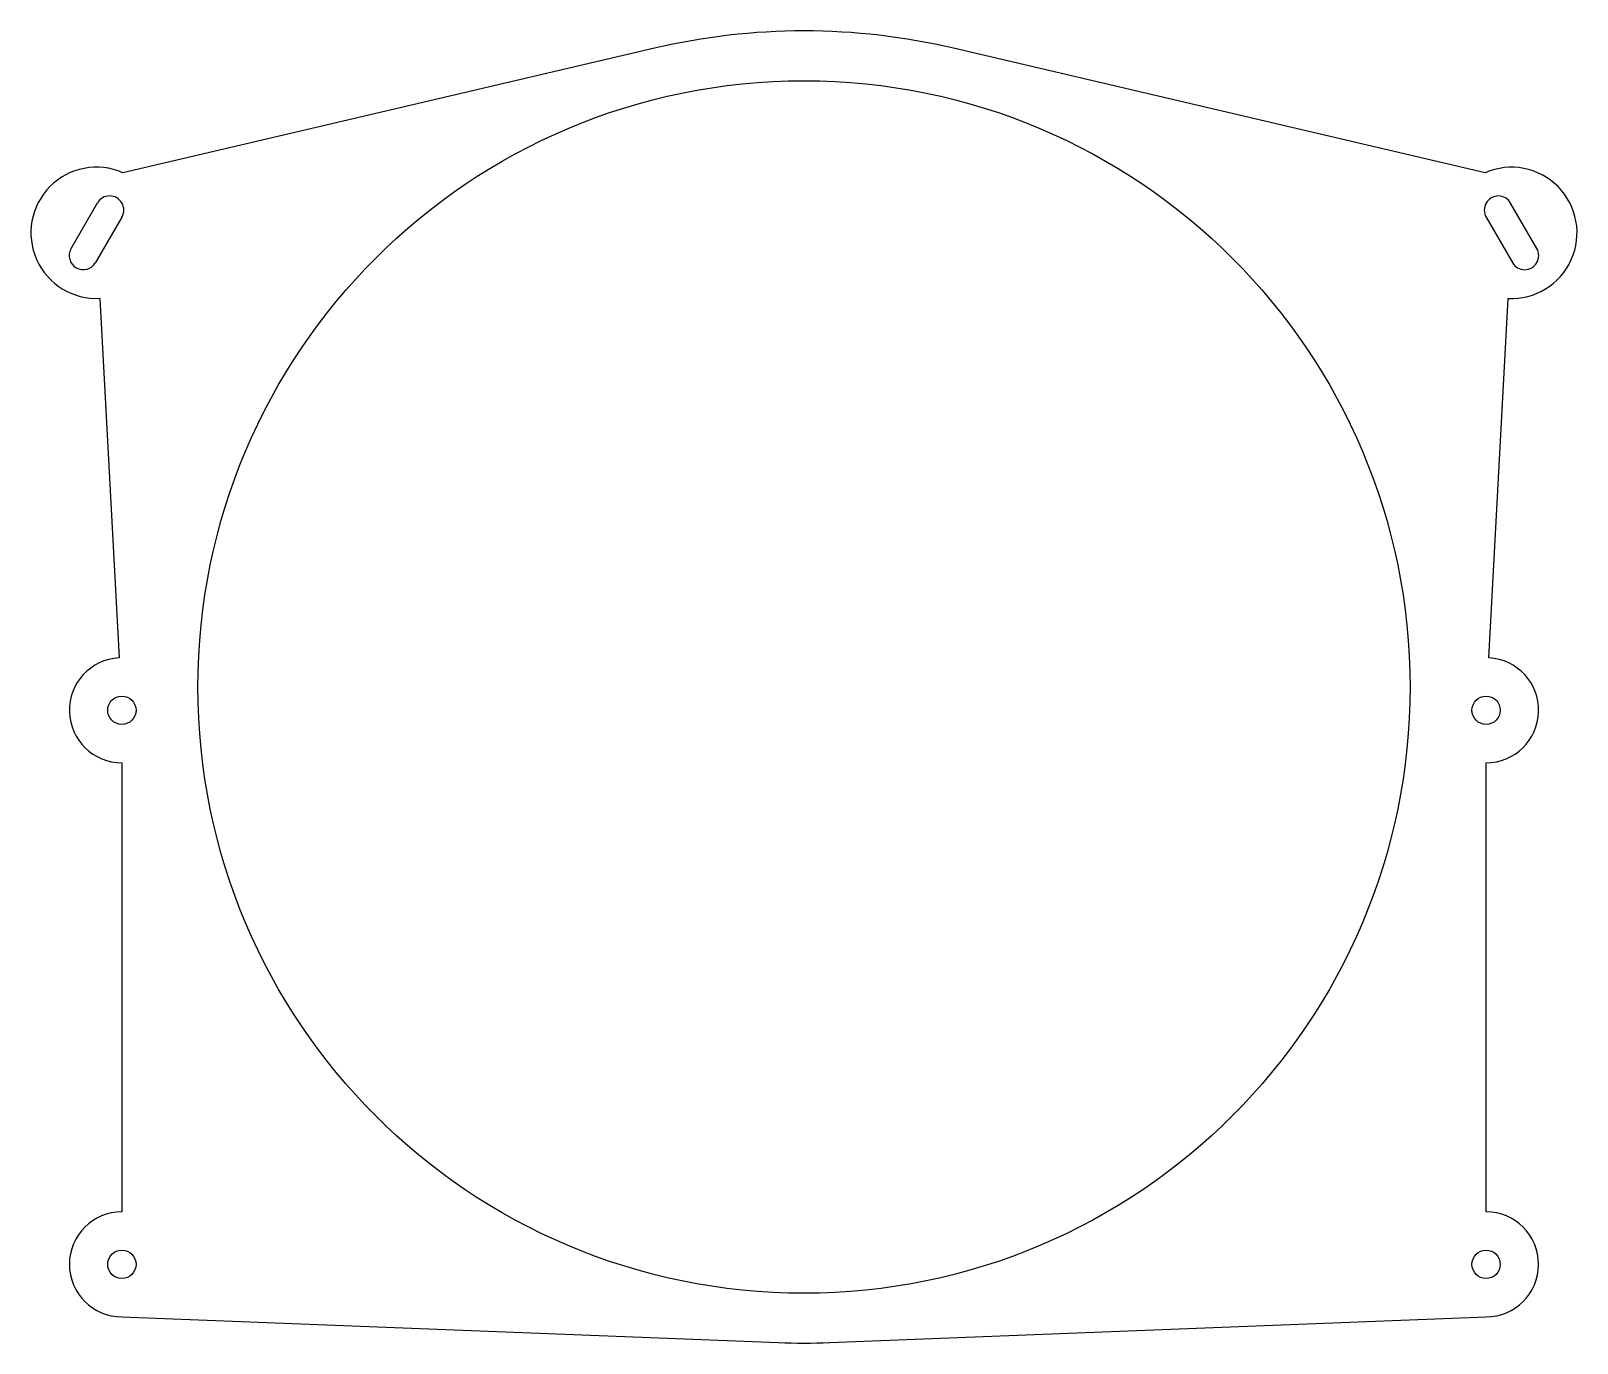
# Model space of a CAD drawing. Header units: millimetres. Extents: x -147 to 147, y -125 to 125.
import ezdxf

# ---------------------------------------------------------------- set-up
doc = ezdxf.new("R2010")
doc.units = ezdxf.units.MM
doc.layers.get('0').update_dxf_attribs({"linetype": 'CONTINUOUS'})

msp = doc.modelspace()

# ---------------------------------------------------------------- linework, layer by layer
for p, q in [((-28.5, 121.71), (-129.81, 97.98)), ((129.81, 97.98), (28.51, 121.71)), ((-139.67, 83.56), (-134.67, 92.22)), ((-129.99, 89.52), (-134.99, 80.86)), ((-134.17, 74.05), (-130.53, 5.56)), ((130.53, 5.55), (134.17, 74.05)), ((-130, -14.43), (-130, -100)), ((130, -100), (130, -14.43)), ((-130, -120), (-4.89, -124.9)), ((4.9, -124.9), (130, -120))]:
    msp.add_line(p, q)
msp.add_lwpolyline([(139.67, 83.55), (134.67, 92.21, 1), (130, 89.51), (135, 80.85, 1)], format="xyb", close=True)
for centre, radius in [((0, 0), 115.5), ((-130, -4.43), 2.7), ((130, -4.43), 2.7), ((-130, -110), 2.7), ((130, -110), 2.7)]:
    msp.add_circle(centre, radius)
for centre, radius, start, end in [((0, 0), 125, 89.9983, 103.1806), ((0, 0), 125, 76.8176, 89.9999), ((-134.83, 86.54), 12.5, 66.3107, 273.0384), ((134.83, 86.53), 12.5, -93.0401, 113.6875), ((-132.33, 90.87), 2.7, -30, 150), ((-137.33, 82.21), 2.7, 150, 330), ((-130, -4.43), 10, 93.0384, 270), ((130, -4.43), 10, -90.0018, 86.9599), ((-130, -110), 10, 90, 270), ((130, -110), 10, -90.0009, 89.9982), ((0, 0), 125, 267.7552, 272.2431)]:
    msp.add_arc(centre, radius, start, end)

doc.saveas('drawing.dxf')
